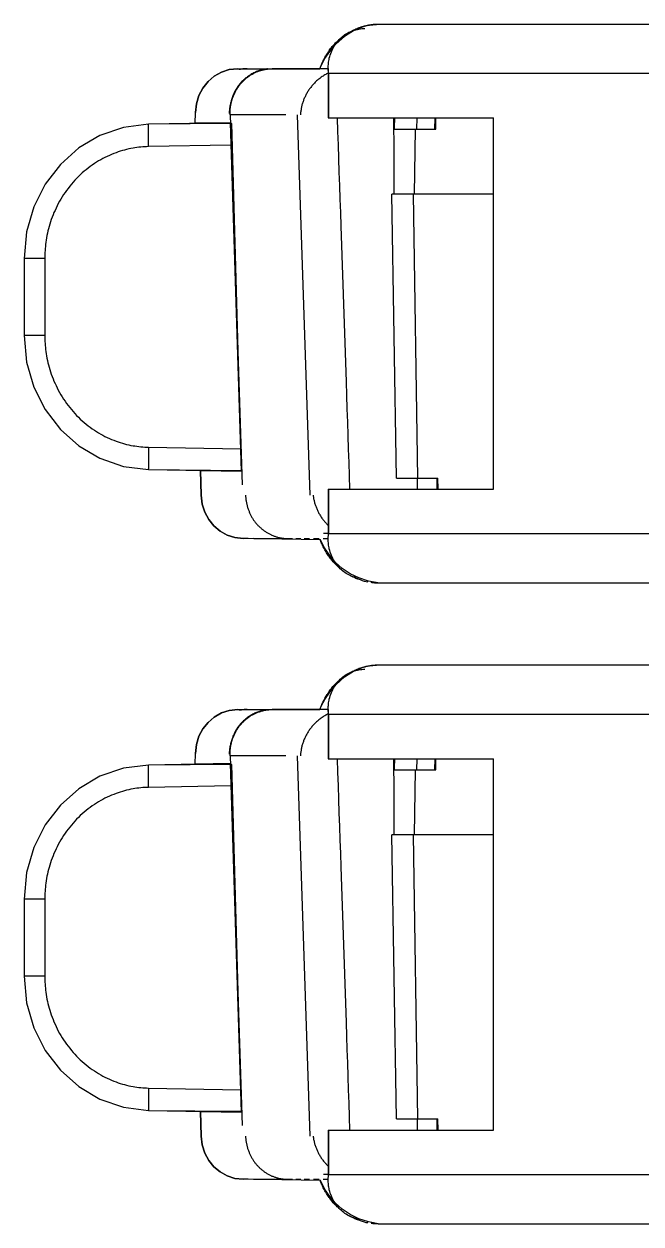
# Model space of a CAD drawing. Header units: metres. Extents: x 0 to 3575, y 0 to 842.
# Drawn here: x 240.24 to 248.7, y 302.08 to 318.53 of the extents above; entities that cross this region are included whole.
import ezdxf

# ---------------------------------------------------------------- set-up
doc = ezdxf.new("R2010")
doc.units = ezdxf.units.M
doc.layers.add('SCHEMATICS', color=7, linetype='Continuous')

msp = doc.modelspace()

# ---------------------------------------------------------------- linework, layer by layer
at = {"layer": 'SCHEMATICS', "color": 7}
for p, q in [((245.115, 318.53), (301.421, 318.53)), ((245.115, 318.53), (301.421, 318.53)), ((243.168, 317.917), (244.296, 317.917)), ((244.409, 317.917), (243.642, 317.917)), ((244.412, 317.855), (244.409, 317.923)), ((244.409, 317.919), (244.409, 317.243)), ((244.412, 317.855), (244.412, 317.243)), ((244.412, 317.855), (256, 317.855)), ((242.587, 317.168), (242.59, 317.315)), ((242.587, 317.168), (242.59, 317.315)), ((243.064, 317.283), (243.228, 312.213)), ((243.827, 317.283), (243.064, 317.283)), ((244.16, 312.07), (243.988, 317.283)), ((243.068, 317.177), (241.947, 317.156)), ((243.087, 317.166), (241.947, 317.156)), ((242.592, 317.169), (242.587, 317.168)), ((243.068, 317.177), (242.592, 317.169)), ((243.221, 312.399), (243.068, 317.177)), ((243.221, 312.411), (243.087, 317.166)), ((244.409, 317.243), (246.675, 317.243)), ((245.625, 317.089), (245.627, 317.242)), ((245.87, 317.089), (245.873, 317.243)), ((245.882, 317.089), (245.883, 317.243)), ((246.675, 312.152), (246.675, 317.243)), ((245.317, 317.089), (245.882, 317.089)), ((245.592, 316.2), (245.607, 317.089)), ((243.076, 316.87), (241.947, 316.849)), ((245.345, 312.306), (245.283, 316.2)), ((246.675, 316.2), (245.283, 316.2)), ((245.638, 312.306), (245.576, 316.2)), ((240.239, 315.317), (240.239, 314.261)), ((240.239, 315.317), (240.239, 314.261)), ((240.524, 315.317), (240.239, 315.317)), ((240.524, 315.317), (240.524, 314.261)), ((240.524, 314.261), (240.239, 314.261)), ((241.947, 312.729), (243.212, 312.706)), ((241.947, 312.423), (243.221, 312.411)), ((241.947, 312.423), (243.221, 312.399)), ((242.667, 312.07), (242.656, 312.409)), ((242.656, 312.409), (243.221, 312.399)), ((242.656, 312.409), (242.667, 312.07)), ((245.345, 312.306), (245.913, 312.306)), ((245.627, 312.306), (245.63, 312.152)), ((245.904, 312.152), (245.902, 312.306)), ((245.916, 312.152), (245.913, 312.306)), ((244.409, 312.152), (244.409, 311.54)), ((244.409, 312.152), (246.675, 312.152)), ((244.412, 312.152), (244.412, 311.54)), ((244.409, 311.546), (244.342, 311.546)), ((244.409, 311.472), (244.412, 311.54)), ((256, 311.54), (244.412, 311.54)), ((244.301, 311.462), (243.245, 311.478)), ((243.311, 311.478), (243.245, 311.478)), ((243.394, 311.478), (243.919, 311.478)), ((243.964, 311.478), (244.032, 311.478)), ((244.079, 311.478), (244.154, 311.478)), ((244.206, 311.478), (244.285, 311.478)), ((244.34, 311.478), (244.409, 311.478)), ((301.421, 310.865), (245.115, 310.865)), ((301.421, 310.865), (245.115, 310.865)), ((245.115, 309.748), (301.421, 309.748)), ((245.115, 309.748), (301.421, 309.748)), ((243.168, 309.134), (244.296, 309.134)), ((244.409, 309.134), (243.642, 309.134)), ((244.412, 309.072), (244.409, 309.139)), ((244.409, 309.135), (244.409, 308.459)), ((244.412, 309.072), (244.412, 308.459)), ((244.412, 309.072), (256, 309.072)), ((242.587, 308.384), (242.59, 308.532)), ((242.587, 308.384), (242.59, 308.532)), ((243.064, 308.499), (243.228, 303.43)), ((243.827, 308.499), (243.064, 308.499)), ((244.16, 303.287), (243.988, 308.499)), ((244.409, 308.459), (246.675, 308.459)), ((245.625, 308.305), (245.627, 308.458)), ((245.87, 308.305), (245.873, 308.459)), ((245.882, 308.305), (245.883, 308.459)), ((246.675, 303.369), (246.675, 308.459)), ((243.068, 308.393), (241.947, 308.373)), ((243.087, 308.381), (241.947, 308.373)), ((242.592, 308.385), (242.587, 308.384)), ((243.068, 308.393), (242.592, 308.385)), ((243.221, 303.615), (243.068, 308.393)), ((243.221, 303.628), (243.087, 308.381)), ((245.317, 308.305), (245.882, 308.305)), ((245.592, 307.417), (245.607, 308.305)), ((243.076, 308.087), (241.947, 308.066)), ((245.345, 303.522), (245.283, 307.417)), ((246.675, 307.417), (245.283, 307.417)), ((245.638, 303.522), (245.576, 307.417)), ((240.239, 306.533), (240.239, 305.479)), ((240.239, 306.533), (240.239, 305.479)), ((240.524, 306.533), (240.239, 306.533)), ((240.524, 306.533), (240.524, 305.479)), ((240.524, 305.479), (240.239, 305.479)), ((241.947, 303.946), (243.212, 303.923)), ((241.947, 303.639), (243.221, 303.628)), ((241.947, 303.639), (243.221, 303.615)), ((242.667, 303.287), (242.656, 303.626)), ((242.656, 303.626), (243.221, 303.615)), ((242.656, 303.626), (242.667, 303.287)), ((245.345, 303.522), (245.913, 303.522)), ((245.627, 303.522), (245.63, 303.369)), ((245.904, 303.369), (245.902, 303.522)), ((245.916, 303.369), (245.913, 303.522)), ((244.409, 303.369), (244.409, 302.756)), ((244.409, 303.369), (246.675, 303.369)), ((244.412, 303.369), (244.412, 302.756)), ((244.301, 302.678), (243.245, 302.695)), ((243.311, 302.695), (243.245, 302.695)), ((243.394, 302.695), (243.919, 302.695)), ((243.964, 302.695), (244.032, 302.695)), ((244.079, 302.695), (244.154, 302.695)), ((244.206, 302.695), (244.285, 302.695)), ((244.34, 302.695), (244.409, 302.695)), ((244.409, 302.762), (244.342, 302.762)), ((244.409, 302.689), (244.412, 302.756)), ((256, 302.756), (244.412, 302.756)), ((301.421, 302.082), (245.115, 302.082)), ((301.421, 302.082), (245.115, 302.082))]:
    msp.add_line(p, q, dxfattribs=at)
for points in [[(244.296, 317.917), (244.318, 317.972), (244.362, 318.055), (244.43, 318.155), (244.52, 318.262), (244.633, 318.363), (244.77, 318.449), (244.93, 318.509), (245.115, 318.53)], [(244.605, 318.359), (244.621, 318.372), (244.638, 318.384), (244.655, 318.396), (244.673, 318.406), (244.692, 318.416), (244.71, 318.425), (244.729, 318.433), (244.749, 318.44)], [(244.728, 318.433), (244.743, 318.441), (244.758, 318.449), (244.774, 318.456), (244.789, 318.463), (244.805, 318.469), (244.82, 318.476), (244.835, 318.482), (244.851, 318.487)], [(244.749, 318.44), (244.768, 318.447), (244.788, 318.452), (244.808, 318.457), (244.829, 318.461), (244.849, 318.464), (244.87, 318.467), (244.891, 318.468), (244.912, 318.468)], [(244.851, 318.487), (244.859, 318.49), (244.868, 318.492), (244.876, 318.495), (244.884, 318.497), (244.892, 318.499), (244.9, 318.501), (244.908, 318.503), (244.916, 318.505)], [(244.916, 318.505), (244.924, 318.507), (244.932, 318.509), (244.941, 318.511), (244.949, 318.513), (244.957, 318.515), (244.965, 318.517), (244.973, 318.518), (244.982, 318.52)], [(244.982, 318.52), (244.99, 318.521), (244.999, 318.522), (245.007, 318.523), (245.015, 318.524), (245.023, 318.525), (245.031, 318.526), (245.039, 318.527), (245.048, 318.527)], [(245.048, 318.527), (245.056, 318.528), (245.064, 318.529), (245.073, 318.529), (245.081, 318.53), (245.089, 318.53), (245.098, 318.53), (245.106, 318.53), (245.115, 318.53)], [(244.422, 318.167), (244.432, 318.18), (244.442, 318.194), (244.452, 318.207), (244.463, 318.22), (244.474, 318.233), (244.486, 318.246), (244.498, 318.258), (244.51, 318.27)], [(244.494, 318.231), (244.505, 318.249), (244.517, 318.267), (244.53, 318.283), (244.544, 318.3), (244.558, 318.316), (244.573, 318.331), (244.589, 318.346), (244.605, 318.359)], [(244.51, 318.27), (244.519, 318.279), (244.528, 318.288), (244.536, 318.296), (244.545, 318.304), (244.554, 318.313), (244.563, 318.321), (244.572, 318.329), (244.581, 318.336)], [(244.349, 318.046), (244.353, 318.054), (244.357, 318.062), (244.361, 318.069), (244.365, 318.077), (244.369, 318.084), (244.373, 318.092), (244.378, 318.1), (244.382, 318.107)], [(244.382, 318.107), (244.387, 318.114), (244.392, 318.122), (244.397, 318.129), (244.402, 318.136), (244.407, 318.144), (244.412, 318.151), (244.417, 318.159), (244.422, 318.167)], [(244.424, 318.06), (244.43, 318.083), (244.436, 318.105), (244.444, 318.127), (244.452, 318.149), (244.461, 318.17), (244.471, 318.191), (244.482, 318.211), (244.494, 318.231)], [(244.296, 317.917), (244.299, 317.925), (244.301, 317.934), (244.304, 317.942), (244.307, 317.95), (244.31, 317.958), (244.313, 317.966), (244.316, 317.974), (244.32, 317.982)], [(244.32, 317.982), (244.323, 317.99), (244.327, 317.998), (244.33, 318.006), (244.334, 318.015), (244.338, 318.023), (244.341, 318.031), (244.345, 318.039), (244.349, 318.046)], [(244.409, 317.923), (244.409, 317.94), (244.41, 317.957), (244.411, 317.975), (244.412, 317.992), (244.414, 318.009), (244.417, 318.026), (244.42, 318.044), (244.424, 318.06)], [(242.59, 317.315), (242.603, 317.437), (242.637, 317.55), (242.691, 317.652), (242.762, 317.741), (242.847, 317.815), (242.945, 317.87), (243.053, 317.905), (243.168, 317.917)], [(243.168, 317.917), (243.053, 317.905), (242.945, 317.87), (242.847, 317.815), (242.762, 317.741), (242.691, 317.652), (242.637, 317.55), (242.603, 317.437), (242.59, 317.315)], [(243.244, 317.914), (243.238, 317.914), (243.231, 317.913), (243.224, 317.912), (243.217, 317.911), (243.21, 317.91), (243.203, 317.908), (243.196, 317.907), (243.189, 317.905)], [(243.314, 317.816), (243.303, 317.807), (243.291, 317.799), (243.28, 317.79), (243.269, 317.781), (243.259, 317.771), (243.248, 317.762), (243.237, 317.752), (243.226, 317.742)], [(243.3, 317.917), (243.293, 317.917), (243.286, 317.917), (243.279, 317.917), (243.272, 317.916), (243.265, 317.916), (243.258, 317.916), (243.251, 317.915), (243.244, 317.914)], [(243.256, 317.761), (243.264, 317.768), (243.272, 317.776), (243.28, 317.783), (243.289, 317.79), (243.297, 317.796), (243.306, 317.803), (243.315, 317.809), (243.324, 317.816)], [(243.413, 317.871), (243.401, 317.865), (243.388, 317.859), (243.375, 317.852), (243.362, 317.845), (243.35, 317.838), (243.338, 317.831), (243.326, 317.823), (243.314, 317.816)], [(243.324, 317.816), (243.333, 317.822), (243.341, 317.828), (243.35, 317.833), (243.359, 317.839), (243.369, 317.844), (243.378, 317.849), (243.388, 317.854), (243.397, 317.859)], [(243.397, 317.859), (243.407, 317.864), (243.416, 317.868), (243.426, 317.873), (243.436, 317.877), (243.446, 317.881), (243.455, 317.884), (243.465, 317.887), (243.474, 317.891)], [(243.521, 317.905), (243.507, 317.902), (243.494, 317.899), (243.48, 317.895), (243.467, 317.891), (243.453, 317.887), (243.44, 317.882), (243.427, 317.877), (243.413, 317.871)], [(243.474, 317.891), (243.48, 317.892), (243.486, 317.894), (243.491, 317.896), (243.497, 317.897), (243.502, 317.899), (243.507, 317.9), (243.512, 317.901), (243.517, 317.903)], [(243.517, 317.903), (243.522, 317.904), (243.527, 317.905), (243.532, 317.906), (243.537, 317.907), (243.543, 317.908), (243.548, 317.909), (243.553, 317.91), (243.558, 317.911)], [(243.576, 317.914), (243.569, 317.914), (243.562, 317.913), (243.555, 317.912), (243.548, 317.911), (243.542, 317.91), (243.535, 317.908), (243.528, 317.907), (243.521, 317.905)], [(243.558, 317.911), (243.568, 317.912), (243.577, 317.913), (243.586, 317.914), (243.595, 317.915), (243.605, 317.916), (243.614, 317.916), (243.624, 317.917), (243.633, 317.917)], [(244.303, 317.793), (244.292, 317.785), (244.281, 317.776), (244.271, 317.768), (244.26, 317.759), (244.25, 317.75), (244.239, 317.74), (244.229, 317.731), (244.219, 317.721)], [(244.4, 317.853), (244.387, 317.846), (244.375, 317.839), (244.362, 317.832), (244.35, 317.825), (244.338, 317.817), (244.326, 317.809), (244.314, 317.801), (244.303, 317.793)], [(244.409, 317.855), (244.408, 317.855), (244.407, 317.854), (244.405, 317.854), (244.404, 317.854), (244.403, 317.853), (244.402, 317.853), (244.401, 317.853), (244.4, 317.853)], [(243.155, 317.65), (243.147, 317.638), (243.14, 317.625), (243.132, 317.612), (243.125, 317.6), (243.119, 317.586), (243.113, 317.573), (243.107, 317.559), (243.101, 317.546)], [(243.109, 317.544), (243.114, 317.554), (243.118, 317.564), (243.123, 317.574), (243.127, 317.584), (243.132, 317.594), (243.137, 317.604), (243.142, 317.614), (243.147, 317.623)], [(243.147, 317.623), (243.153, 317.633), (243.159, 317.643), (243.165, 317.652), (243.171, 317.661), (243.177, 317.67), (243.184, 317.679), (243.19, 317.688), (243.197, 317.697)], [(243.226, 317.742), (243.217, 317.731), (243.208, 317.72), (243.198, 317.709), (243.189, 317.698), (243.18, 317.686), (243.171, 317.674), (243.163, 317.662), (243.155, 317.65)], [(243.197, 317.697), (243.204, 317.705), (243.211, 317.713), (243.218, 317.722), (243.225, 317.73), (243.233, 317.738), (243.241, 317.745), (243.249, 317.753), (243.256, 317.761)], [(244.154, 317.642), (244.147, 317.632), (244.14, 317.621), (244.133, 317.611), (244.127, 317.6), (244.12, 317.589), (244.114, 317.578), (244.107, 317.567), (244.101, 317.556)], [(244.219, 317.721), (244.211, 317.712), (244.202, 317.702), (244.194, 317.693), (244.186, 317.683), (244.178, 317.673), (244.169, 317.662), (244.162, 317.652), (244.154, 317.642)], [(243.067, 317.372), (243.068, 317.383), (243.069, 317.394), (243.071, 317.405), (243.073, 317.416), (243.075, 317.427), (243.077, 317.438), (243.08, 317.448), (243.082, 317.459)], [(243.101, 317.546), (243.096, 317.532), (243.091, 317.518), (243.086, 317.504), (243.082, 317.49), (243.077, 317.475), (243.074, 317.461), (243.07, 317.446), (243.068, 317.432)], [(243.082, 317.459), (243.085, 317.47), (243.088, 317.48), (243.091, 317.491), (243.094, 317.502), (243.098, 317.513), (243.102, 317.523), (243.105, 317.534), (243.109, 317.544)], [(244.064, 317.466), (244.06, 317.455), (244.056, 317.443), (244.052, 317.432), (244.049, 317.421), (244.047, 317.409), (244.044, 317.398), (244.042, 317.386), (244.04, 317.375)], [(244.101, 317.556), (244.096, 317.545), (244.091, 317.534), (244.086, 317.523), (244.081, 317.512), (244.076, 317.501), (244.072, 317.489), (244.068, 317.478), (244.064, 317.466)], [(243.057, 317.371), (243.055, 317.362), (243.054, 317.354), (243.054, 317.346), (243.053, 317.337), (243.052, 317.329), (243.052, 317.32), (243.052, 317.312), (243.052, 317.303)], [(243.068, 317.432), (243.066, 317.424), (243.064, 317.417), (243.062, 317.409), (243.061, 317.401), (243.06, 317.394), (243.058, 317.386), (243.057, 317.378), (243.057, 317.371)], [(243.064, 317.283), (243.063, 317.294), (243.063, 317.305), (243.063, 317.316), (243.064, 317.327), (243.064, 317.338), (243.065, 317.349), (243.065, 317.361), (243.067, 317.372)], [(244.04, 317.375), (244.038, 317.363), (244.036, 317.352), (244.034, 317.34), (244.032, 317.329), (244.031, 317.317), (244.03, 317.306), (244.028, 317.294), (244.027, 317.283)], [(241.947, 317.156), (241.601, 317.113), (241.28, 317.002), (240.99, 316.831), (240.737, 316.606), (240.529, 316.335), (240.372, 316.025), (240.273, 315.683), (240.239, 315.317)], [(241.947, 317.156), (241.601, 317.113), (241.28, 317.002), (240.99, 316.831), (240.737, 316.606), (240.529, 316.335), (240.372, 316.025), (240.273, 315.683), (240.239, 315.317)], [(241.945, 317.141), (241.944, 317.144), (241.944, 317.146), (241.943, 317.149), (241.943, 317.151), (241.944, 317.153), (241.944, 317.154), (241.945, 317.155), (241.947, 317.156)], [(241.945, 317.098), (241.946, 317.103), (241.946, 317.107), (241.947, 317.112), (241.947, 317.117), (241.947, 317.122), (241.947, 317.128), (241.946, 317.134), (241.945, 317.141)], [(244.587, 315.761), (244.58, 315.946), (244.573, 316.131), (244.567, 316.316), (244.561, 316.501), (244.554, 316.687), (244.548, 316.872), (244.542, 317.058), (244.536, 317.243)], [(245.31, 317.089), (245.31, 317.108), (245.31, 317.127), (245.31, 317.147), (245.31, 317.166), (245.309, 317.185), (245.309, 317.205), (245.309, 317.224), (245.309, 317.243)], [(245.317, 317.089), (245.318, 317.108), (245.318, 317.127), (245.319, 317.147), (245.319, 317.166), (245.32, 317.185), (245.32, 317.205), (245.32, 317.224), (245.32, 317.243)], [(241.945, 317.03), (241.944, 317.039), (241.944, 317.048), (241.944, 317.056), (241.944, 317.065), (241.944, 317.074), (241.944, 317.082), (241.944, 317.09), (241.945, 317.098)], [(241.945, 316.945), (241.945, 316.955), (241.945, 316.965), (241.945, 316.976), (241.945, 316.986), (241.945, 316.997), (241.945, 317.008), (241.945, 317.019), (241.945, 317.03)], [(245.31, 317.059), (245.31, 317.063), (245.31, 317.067), (245.31, 317.07), (245.31, 317.074), (245.31, 317.078), (245.31, 317.081), (245.31, 317.085), (245.31, 317.089)], [(245.315, 316.2), (245.315, 316.308), (245.315, 316.415), (245.314, 316.522), (245.313, 316.629), (245.313, 316.737), (245.312, 316.844), (245.311, 316.951), (245.31, 317.059)], [(241.733, 316.829), (241.704, 316.823), (241.675, 316.817), (241.646, 316.81), (241.617, 316.803), (241.587, 316.795), (241.558, 316.786), (241.529, 316.776), (241.5, 316.766)], [(241.947, 316.849), (241.92, 316.848), (241.893, 316.847), (241.866, 316.845), (241.84, 316.843), (241.813, 316.84), (241.786, 316.837), (241.76, 316.833), (241.733, 316.829)], [(241.947, 316.849), (241.947, 316.861), (241.947, 316.873), (241.946, 316.885), (241.946, 316.897), (241.946, 316.909), (241.945, 316.921), (241.945, 316.933), (241.945, 316.945)], [(241.261, 316.653), (241.232, 316.635), (241.203, 316.616), (241.174, 316.596), (241.145, 316.576), (241.117, 316.554), (241.09, 316.533), (241.063, 316.511), (241.037, 316.488)], [(241.5, 316.766), (241.47, 316.754), (241.439, 316.742), (241.409, 316.729), (241.379, 316.715), (241.349, 316.701), (241.32, 316.686), (241.29, 316.67), (241.261, 316.653)], [(241.037, 316.488), (241.011, 316.464), (240.985, 316.439), (240.96, 316.414), (240.935, 316.388), (240.911, 316.361), (240.888, 316.334), (240.865, 316.306), (240.843, 316.277)], [(240.843, 316.277), (240.822, 316.249), (240.802, 316.22), (240.782, 316.191), (240.763, 316.161), (240.744, 316.131), (240.726, 316.1), (240.709, 316.069), (240.693, 316.038)], [(240.693, 316.038), (240.678, 316.007), (240.664, 315.976), (240.65, 315.945), (240.637, 315.913), (240.625, 315.881), (240.613, 315.849), (240.602, 315.817), (240.592, 315.785)], [(240.592, 315.785), (240.583, 315.754), (240.575, 315.724), (240.567, 315.693), (240.56, 315.662), (240.554, 315.631), (240.548, 315.6), (240.543, 315.569), (240.539, 315.538)], [(244.658, 313.625), (244.648, 313.892), (244.639, 314.159), (244.63, 314.426), (244.622, 314.692), (244.613, 314.959), (244.604, 315.226), (244.595, 315.493), (244.587, 315.761)], [(240.539, 315.538), (240.535, 315.51), (240.532, 315.482), (240.529, 315.455), (240.527, 315.427), (240.526, 315.4), (240.525, 315.372), (240.524, 315.344), (240.524, 315.317)], [(240.239, 314.261), (240.273, 313.895), (240.372, 313.554), (240.529, 313.244), (240.737, 312.973), (240.99, 312.748), (241.28, 312.577), (241.601, 312.466), (241.947, 312.423)], [(240.239, 314.261), (240.273, 313.895), (240.372, 313.554), (240.529, 313.244), (240.737, 312.973), (240.99, 312.748), (241.28, 312.577), (241.601, 312.466), (241.947, 312.423)], [(240.524, 314.261), (240.524, 314.234), (240.525, 314.207), (240.526, 314.179), (240.527, 314.151), (240.529, 314.124), (240.532, 314.097), (240.535, 314.069), (240.539, 314.042)], [(240.539, 314.042), (240.543, 314.011), (240.548, 313.98), (240.554, 313.949), (240.56, 313.918), (240.567, 313.887), (240.575, 313.857), (240.583, 313.826), (240.592, 313.796)], [(240.592, 313.796), (240.602, 313.763), (240.613, 313.731), (240.625, 313.699), (240.637, 313.667), (240.65, 313.635), (240.664, 313.604), (240.678, 313.573), (240.693, 313.543)], [(240.693, 313.543), (240.709, 313.511), (240.726, 313.48), (240.744, 313.449), (240.763, 313.418), (240.782, 313.388), (240.802, 313.359), (240.822, 313.329), (240.843, 313.301)], [(244.707, 312.152), (244.7, 312.336), (244.694, 312.52), (244.688, 312.704), (244.682, 312.889), (244.676, 313.073), (244.67, 313.257), (244.664, 313.441), (244.658, 313.625)], [(240.843, 313.301), (240.865, 313.272), (240.888, 313.245), (240.911, 313.218), (240.935, 313.191), (240.96, 313.166), (240.985, 313.14), (241.011, 313.116), (241.037, 313.092)], [(241.037, 313.092), (241.063, 313.069), (241.09, 313.046), (241.117, 313.024), (241.145, 313.003), (241.174, 312.983), (241.203, 312.963), (241.232, 312.944), (241.261, 312.926)], [(241.261, 312.926), (241.29, 312.909), (241.32, 312.893), (241.349, 312.878), (241.379, 312.864), (241.409, 312.85), (241.439, 312.837), (241.47, 312.825), (241.5, 312.813)], [(241.5, 312.813), (241.529, 312.803), (241.558, 312.793), (241.587, 312.784), (241.617, 312.776), (241.646, 312.768), (241.675, 312.761), (241.704, 312.755), (241.733, 312.75)], [(241.733, 312.75), (241.76, 312.746), (241.786, 312.742), (241.813, 312.738), (241.84, 312.735), (241.866, 312.733), (241.893, 312.731), (241.92, 312.73), (241.947, 312.729)], [(241.947, 312.729), (241.947, 312.717), (241.947, 312.705), (241.946, 312.693), (241.946, 312.682), (241.946, 312.67), (241.945, 312.658), (241.945, 312.646), (241.945, 312.634)], [(241.945, 312.549), (241.944, 312.54), (241.944, 312.531), (241.944, 312.523), (241.944, 312.514), (241.944, 312.505), (241.944, 312.497), (241.944, 312.489), (241.945, 312.481)], [(241.945, 312.634), (241.945, 312.624), (241.945, 312.613), (241.945, 312.603), (241.945, 312.592), (241.945, 312.582), (241.945, 312.571), (241.945, 312.56), (241.945, 312.549)], [(241.945, 312.438), (241.944, 312.435), (241.944, 312.433), (241.943, 312.43), (241.943, 312.428), (241.944, 312.426), (241.944, 312.425), (241.945, 312.424), (241.947, 312.423)], [(241.945, 312.481), (241.946, 312.476), (241.946, 312.472), (241.947, 312.467), (241.947, 312.462), (241.947, 312.457), (241.947, 312.451), (241.946, 312.445), (241.945, 312.438)], [(243.245, 311.478), (243.131, 311.49), (243.025, 311.524), (242.928, 311.578), (242.843, 311.65), (242.772, 311.737), (242.718, 311.838), (242.682, 311.95), (242.667, 312.07)], [(242.667, 312.07), (242.682, 311.95), (242.718, 311.838), (242.772, 311.737), (242.843, 311.65), (242.928, 311.578), (243.025, 311.524), (243.131, 311.49), (243.245, 311.478)], [(243.276, 312.07), (243.277, 312.06), (243.277, 312.049), (243.278, 312.038), (243.279, 312.028), (243.28, 312.017), (243.281, 312.006), (243.283, 311.996), (243.285, 311.985)], [(244.202, 312.07), (244.204, 312.059), (244.205, 312.047), (244.207, 312.035), (244.209, 312.024), (244.212, 312.012), (244.214, 312.001), (244.216, 311.99), (244.219, 311.979)], [(243.285, 311.985), (243.287, 311.975), (243.289, 311.964), (243.292, 311.954), (243.294, 311.943), (243.296, 311.933), (243.299, 311.922), (243.301, 311.912), (243.303, 311.902)], [(243.303, 311.902), (243.307, 311.892), (243.311, 311.882), (243.315, 311.872), (243.319, 311.862), (243.323, 311.852), (243.327, 311.842), (243.331, 311.832), (243.335, 311.822)], [(244.219, 311.979), (244.222, 311.967), (244.226, 311.955), (244.23, 311.944), (244.234, 311.932), (244.238, 311.921), (244.242, 311.91), (244.246, 311.899), (244.251, 311.888)], [(244.251, 311.888), (244.256, 311.876), (244.26, 311.865), (244.265, 311.854), (244.271, 311.843), (244.276, 311.833), (244.282, 311.822), (244.288, 311.811), (244.295, 311.801)], [(243.335, 311.822), (243.34, 311.812), (243.344, 311.803), (243.349, 311.794), (243.354, 311.784), (243.359, 311.776), (243.364, 311.767), (243.37, 311.758), (243.375, 311.749)], [(243.375, 311.749), (243.381, 311.74), (243.386, 311.731), (243.392, 311.722), (243.398, 311.714), (243.405, 311.705), (243.411, 311.697), (243.418, 311.689), (243.424, 311.681)], [(244.295, 311.801), (244.301, 311.79), (244.308, 311.78), (244.314, 311.769), (244.322, 311.759), (244.329, 311.749), (244.336, 311.739), (244.344, 311.729), (244.352, 311.72)], [(244.352, 311.72), (244.359, 311.712), (244.365, 311.704), (244.372, 311.696), (244.379, 311.688), (244.386, 311.681), (244.393, 311.674), (244.4, 311.666), (244.408, 311.66)], [(243.424, 311.681), (243.431, 311.673), (243.438, 311.665), (243.445, 311.658), (243.453, 311.65), (243.46, 311.643), (243.468, 311.636), (243.475, 311.629), (243.483, 311.622)], [(243.483, 311.622), (243.492, 311.615), (243.5, 311.608), (243.508, 311.601), (243.516, 311.595), (243.524, 311.589), (243.532, 311.583), (243.54, 311.577), (243.548, 311.572)], [(243.548, 311.572), (243.557, 311.566), (243.566, 311.56), (243.575, 311.555), (243.584, 311.55), (243.593, 311.545), (243.602, 311.54), (243.611, 311.536), (243.62, 311.531)], [(243.62, 311.531), (243.629, 311.527), (243.638, 311.523), (243.648, 311.519), (243.657, 311.515), (243.667, 311.511), (243.677, 311.508), (243.686, 311.505), (243.696, 311.503)], [(243.384, 311.481), (243.388, 311.48), (243.392, 311.48), (243.396, 311.48), (243.399, 311.48), (243.403, 311.479), (243.407, 311.479), (243.41, 311.479), (243.414, 311.479)], [(243.414, 311.479), (243.418, 311.479), (243.422, 311.479), (243.426, 311.478), (243.429, 311.478), (243.433, 311.478), (243.437, 311.478), (243.441, 311.478), (243.444, 311.478)], [(243.696, 311.503), (243.706, 311.5), (243.715, 311.497), (243.725, 311.494), (243.735, 311.492), (243.745, 311.489), (243.755, 311.487), (243.765, 311.485), (243.775, 311.484)], [(243.775, 311.484), (243.785, 311.482), (243.795, 311.481), (243.805, 311.48), (243.815, 311.479), (243.825, 311.478), (243.834, 311.478), (243.844, 311.478), (243.854, 311.478)], [(245.115, 310.865), (244.963, 310.894), (244.828, 310.938), (244.708, 310.996), (244.602, 311.067), (244.51, 311.15), (244.429, 311.244), (244.36, 311.349), (244.301, 311.462)], [(244.341, 311.363), (244.336, 311.375), (244.33, 311.387), (244.325, 311.399), (244.319, 311.411), (244.314, 311.424), (244.309, 311.436), (244.305, 311.449), (244.301, 311.462)], [(244.405, 311.255), (244.396, 311.268), (244.387, 311.281), (244.379, 311.295), (244.371, 311.308), (244.363, 311.322), (244.356, 311.336), (244.348, 311.349), (244.341, 311.363)], [(244.424, 311.336), (244.42, 311.352), (244.417, 311.369), (244.414, 311.386), (244.412, 311.403), (244.411, 311.42), (244.41, 311.437), (244.409, 311.454), (244.409, 311.472)], [(244.478, 311.158), (244.468, 311.17), (244.458, 311.181), (244.449, 311.193), (244.439, 311.205), (244.431, 311.217), (244.422, 311.23), (244.413, 311.242), (244.405, 311.255)], [(244.494, 311.165), (244.482, 311.184), (244.471, 311.204), (244.461, 311.225), (244.452, 311.246), (244.444, 311.268), (244.436, 311.29), (244.43, 311.313), (244.424, 311.336)], [(244.565, 311.072), (244.554, 311.082), (244.543, 311.092), (244.532, 311.103), (244.521, 311.113), (244.51, 311.124), (244.499, 311.135), (244.488, 311.147), (244.478, 311.158)], [(244.605, 311.036), (244.589, 311.05), (244.573, 311.064), (244.558, 311.08), (244.544, 311.095), (244.53, 311.112), (244.517, 311.129), (244.505, 311.147), (244.494, 311.165)], [(244.582, 311.057), (244.58, 311.059), (244.578, 311.061), (244.576, 311.062), (244.574, 311.064), (244.571, 311.066), (244.569, 311.068), (244.567, 311.07), (244.565, 311.072)], [(244.749, 310.954), (244.729, 310.961), (244.71, 310.97), (244.692, 310.979), (244.673, 310.989), (244.655, 310.999), (244.638, 311.011), (244.621, 311.023), (244.605, 311.036)], [(244.769, 310.942), (244.76, 310.946), (244.751, 310.95), (244.742, 310.954), (244.733, 310.958), (244.725, 310.962), (244.716, 310.967), (244.708, 310.971), (244.7, 310.976)], [(244.954, 310.879), (244.931, 310.882), (244.906, 310.888), (244.878, 310.898), (244.85, 310.91), (244.822, 310.922), (244.795, 310.935), (244.77, 310.946), (244.749, 310.954)], [(244.823, 310.919), (244.816, 310.921), (244.809, 310.924), (244.802, 310.926), (244.796, 310.929), (244.789, 310.932), (244.782, 310.935), (244.775, 310.939), (244.769, 310.942)], [(245.115, 310.865), (245.1, 310.865), (245.085, 310.866), (245.071, 310.866), (245.056, 310.867), (245.041, 310.868), (245.027, 310.87), (245.012, 310.872), (244.998, 310.874)], [(244.296, 309.134), (244.318, 309.189), (244.362, 309.272), (244.43, 309.372), (244.52, 309.479), (244.633, 309.581), (244.77, 309.667), (244.93, 309.726), (245.115, 309.748)], [(244.851, 309.705), (244.859, 309.707), (244.868, 309.709), (244.876, 309.712), (244.884, 309.714), (244.892, 309.716), (244.9, 309.718), (244.908, 309.72), (244.916, 309.721)], [(244.916, 309.721), (244.924, 309.724), (244.932, 309.726), (244.941, 309.728), (244.949, 309.73), (244.957, 309.731), (244.965, 309.733), (244.973, 309.735), (244.982, 309.736)], [(244.982, 309.736), (244.99, 309.737), (244.999, 309.739), (245.007, 309.74), (245.015, 309.741), (245.023, 309.742), (245.031, 309.743), (245.039, 309.744), (245.048, 309.744)], [(245.048, 309.744), (245.056, 309.745), (245.064, 309.745), (245.073, 309.746), (245.081, 309.747), (245.089, 309.747), (245.098, 309.747), (245.106, 309.748), (245.115, 309.748)], [(244.494, 309.448), (244.505, 309.466), (244.517, 309.483), (244.53, 309.501), (244.544, 309.517), (244.558, 309.533), (244.573, 309.548), (244.589, 309.563), (244.605, 309.577)], [(244.51, 309.488), (244.519, 309.496), (244.528, 309.505), (244.536, 309.513), (244.545, 309.521), (244.554, 309.529), (244.563, 309.537), (244.572, 309.545), (244.581, 309.552)], [(244.605, 309.577), (244.621, 309.589), (244.638, 309.601), (244.655, 309.612), (244.673, 309.623), (244.692, 309.633), (244.71, 309.642), (244.729, 309.65), (244.749, 309.657)], [(244.728, 309.65), (244.743, 309.658), (244.758, 309.665), (244.774, 309.672), (244.789, 309.679), (244.805, 309.686), (244.82, 309.693), (244.835, 309.699), (244.851, 309.705)], [(244.749, 309.657), (244.768, 309.664), (244.788, 309.669), (244.808, 309.674), (244.829, 309.678), (244.849, 309.681), (244.87, 309.684), (244.891, 309.685), (244.912, 309.685)], [(244.422, 309.382), (244.432, 309.396), (244.442, 309.41), (244.452, 309.424), (244.463, 309.437), (244.474, 309.45), (244.486, 309.463), (244.498, 309.475), (244.51, 309.488)], [(244.424, 309.277), (244.43, 309.299), (244.436, 309.321), (244.444, 309.343), (244.452, 309.365), (244.461, 309.387), (244.471, 309.408), (244.482, 309.428), (244.494, 309.448)], [(244.32, 309.2), (244.323, 309.208), (244.327, 309.216), (244.33, 309.224), (244.334, 309.232), (244.338, 309.24), (244.341, 309.247), (244.345, 309.255), (244.349, 309.263)], [(244.349, 309.263), (244.353, 309.271), (244.357, 309.278), (244.361, 309.286), (244.365, 309.294), (244.369, 309.301), (244.373, 309.309), (244.378, 309.316), (244.382, 309.324)], [(244.382, 309.324), (244.387, 309.331), (244.392, 309.339), (244.397, 309.346), (244.402, 309.353), (244.407, 309.361), (244.412, 309.368), (244.417, 309.375), (244.422, 309.382)], [(244.409, 309.139), (244.409, 309.156), (244.41, 309.174), (244.411, 309.191), (244.412, 309.209), (244.414, 309.226), (244.417, 309.243), (244.42, 309.26), (244.424, 309.277)], [(242.59, 308.532), (242.603, 308.654), (242.637, 308.767), (242.691, 308.869), (242.762, 308.958), (242.847, 309.031), (242.945, 309.087), (243.053, 309.122), (243.168, 309.134)], [(243.168, 309.134), (243.053, 309.122), (242.945, 309.087), (242.847, 309.031), (242.762, 308.958), (242.691, 308.869), (242.637, 308.767), (242.603, 308.654), (242.59, 308.532)], [(243.244, 309.131), (243.238, 309.13), (243.231, 309.129), (243.224, 309.128), (243.217, 309.127), (243.21, 309.126), (243.203, 309.125), (243.196, 309.123), (243.189, 309.122)], [(243.3, 309.134), (243.293, 309.134), (243.286, 309.134), (243.279, 309.133), (243.272, 309.133), (243.265, 309.133), (243.258, 309.132), (243.251, 309.131), (243.244, 309.131)], [(243.413, 309.088), (243.401, 309.082), (243.388, 309.075), (243.375, 309.069), (243.362, 309.062), (243.35, 309.055), (243.338, 309.048), (243.326, 309.04), (243.314, 309.033)], [(243.324, 309.032), (243.333, 309.038), (243.341, 309.044), (243.35, 309.05), (243.359, 309.055), (243.369, 309.061), (243.378, 309.066), (243.388, 309.071), (243.397, 309.076)], [(243.397, 309.076), (243.407, 309.08), (243.416, 309.085), (243.426, 309.089), (243.436, 309.093), (243.446, 309.097), (243.455, 309.101), (243.465, 309.104), (243.474, 309.107)], [(243.521, 309.122), (243.507, 309.119), (243.494, 309.116), (243.48, 309.112), (243.467, 309.108), (243.453, 309.103), (243.44, 309.098), (243.427, 309.093), (243.413, 309.088)], [(243.474, 309.107), (243.48, 309.109), (243.486, 309.111), (243.491, 309.112), (243.497, 309.114), (243.502, 309.116), (243.507, 309.117), (243.512, 309.118), (243.517, 309.12)], [(243.517, 309.12), (243.522, 309.121), (243.527, 309.122), (243.532, 309.123), (243.537, 309.124), (243.543, 309.125), (243.548, 309.126), (243.553, 309.127), (243.558, 309.128)], [(243.576, 309.131), (243.569, 309.13), (243.562, 309.129), (243.555, 309.128), (243.548, 309.127), (243.542, 309.126), (243.535, 309.125), (243.528, 309.123), (243.521, 309.122)], [(243.558, 309.128), (243.568, 309.129), (243.577, 309.13), (243.586, 309.131), (243.595, 309.131), (243.605, 309.132), (243.614, 309.132), (243.624, 309.133), (243.633, 309.133)], [(244.296, 309.134), (244.299, 309.142), (244.301, 309.15), (244.304, 309.158), (244.307, 309.166), (244.31, 309.175), (244.313, 309.183), (244.316, 309.191), (244.32, 309.2)], [(244.4, 309.069), (244.387, 309.062), (244.375, 309.055), (244.362, 309.048), (244.35, 309.041), (244.338, 309.033), (244.326, 309.026), (244.314, 309.017), (244.303, 309.009)], [(244.409, 309.072), (244.408, 309.071), (244.407, 309.071), (244.405, 309.071), (244.404, 309.07), (244.403, 309.07), (244.402, 309.07), (244.401, 309.069), (244.4, 309.069)], [(243.147, 308.84), (243.153, 308.85), (243.159, 308.859), (243.165, 308.868), (243.171, 308.878), (243.177, 308.887), (243.184, 308.895), (243.19, 308.904), (243.197, 308.913)], [(243.226, 308.958), (243.217, 308.947), (243.208, 308.936), (243.198, 308.925), (243.189, 308.914), (243.18, 308.902), (243.171, 308.891), (243.163, 308.879), (243.155, 308.867)], [(243.197, 308.913), (243.204, 308.921), (243.211, 308.93), (243.218, 308.938), (243.225, 308.946), (243.233, 308.954), (243.241, 308.962), (243.249, 308.97), (243.256, 308.977)], [(243.314, 309.033), (243.303, 309.024), (243.291, 309.015), (243.28, 309.006), (243.269, 308.997), (243.259, 308.988), (243.248, 308.978), (243.237, 308.968), (243.226, 308.958)], [(243.256, 308.977), (243.264, 308.985), (243.272, 308.992), (243.28, 308.999), (243.289, 309.006), (243.297, 309.013), (243.306, 309.019), (243.315, 309.025), (243.324, 309.032)], [(244.219, 308.938), (244.211, 308.929), (244.202, 308.919), (244.194, 308.91), (244.186, 308.9), (244.178, 308.889), (244.169, 308.879), (244.162, 308.869), (244.154, 308.859)], [(244.303, 309.009), (244.292, 309.001), (244.281, 308.993), (244.271, 308.984), (244.26, 308.975), (244.25, 308.966), (244.239, 308.957), (244.229, 308.948), (244.219, 308.938)], [(243.101, 308.762), (243.096, 308.748), (243.091, 308.734), (243.086, 308.72), (243.082, 308.706), (243.077, 308.692), (243.074, 308.677), (243.07, 308.663), (243.068, 308.649)], [(243.082, 308.676), (243.085, 308.687), (243.088, 308.698), (243.091, 308.708), (243.094, 308.719), (243.098, 308.73), (243.102, 308.74), (243.105, 308.75), (243.109, 308.76)], [(243.155, 308.867), (243.147, 308.854), (243.14, 308.842), (243.132, 308.829), (243.125, 308.816), (243.119, 308.803), (243.113, 308.789), (243.107, 308.776), (243.101, 308.762)], [(243.109, 308.76), (243.114, 308.771), (243.118, 308.781), (243.123, 308.791), (243.127, 308.801), (243.132, 308.811), (243.137, 308.821), (243.142, 308.83), (243.147, 308.84)], [(244.101, 308.772), (244.096, 308.762), (244.091, 308.751), (244.086, 308.74), (244.081, 308.729), (244.076, 308.717), (244.072, 308.706), (244.068, 308.694), (244.064, 308.683)], [(244.154, 308.859), (244.147, 308.848), (244.14, 308.838), (244.133, 308.827), (244.127, 308.816), (244.12, 308.805), (244.114, 308.794), (244.107, 308.783), (244.101, 308.772)], [(243.057, 308.587), (243.055, 308.578), (243.054, 308.57), (243.054, 308.562), (243.053, 308.554), (243.052, 308.545), (243.052, 308.537), (243.052, 308.529), (243.052, 308.52)], [(243.068, 308.649), (243.066, 308.641), (243.064, 308.634), (243.062, 308.626), (243.061, 308.618), (243.06, 308.61), (243.058, 308.603), (243.057, 308.595), (243.057, 308.587)], [(243.064, 308.499), (243.063, 308.51), (243.063, 308.521), (243.063, 308.532), (243.064, 308.543), (243.064, 308.554), (243.065, 308.565), (243.065, 308.576), (243.067, 308.587)], [(243.067, 308.587), (243.068, 308.598), (243.069, 308.61), (243.071, 308.621), (243.073, 308.633), (243.075, 308.644), (243.077, 308.655), (243.08, 308.665), (243.082, 308.676)], [(244.04, 308.591), (244.038, 308.58), (244.036, 308.568), (244.034, 308.557), (244.032, 308.545), (244.031, 308.534), (244.03, 308.522), (244.028, 308.511), (244.027, 308.499)], [(244.064, 308.683), (244.06, 308.672), (244.056, 308.66), (244.052, 308.649), (244.049, 308.637), (244.047, 308.626), (244.044, 308.614), (244.042, 308.603), (244.04, 308.591)], [(244.587, 306.977), (244.58, 307.162), (244.573, 307.347), (244.567, 307.532), (244.561, 307.718), (244.554, 307.903), (244.548, 308.088), (244.542, 308.274), (244.536, 308.459)], [(245.31, 308.305), (245.31, 308.325), (245.31, 308.344), (245.31, 308.363), (245.31, 308.383), (245.309, 308.402), (245.309, 308.421), (245.309, 308.44), (245.309, 308.459)], [(245.317, 308.305), (245.318, 308.325), (245.318, 308.344), (245.319, 308.363), (245.319, 308.383), (245.32, 308.402), (245.32, 308.421), (245.32, 308.44), (245.32, 308.459)], [(241.947, 308.373), (241.601, 308.33), (241.28, 308.22), (240.99, 308.048), (240.737, 307.823), (240.529, 307.552), (240.372, 307.242), (240.273, 306.9), (240.239, 306.533)], [(241.947, 308.373), (241.601, 308.33), (241.28, 308.22), (240.99, 308.048), (240.737, 307.823), (240.529, 307.552), (240.372, 307.242), (240.273, 306.9), (240.239, 306.533)], [(241.945, 308.357), (241.944, 308.36), (241.944, 308.363), (241.943, 308.365), (241.943, 308.368), (241.944, 308.37), (241.944, 308.372), (241.945, 308.373), (241.947, 308.373)], [(241.945, 308.247), (241.944, 308.256), (241.944, 308.265), (241.944, 308.273), (241.944, 308.282), (241.944, 308.291), (241.944, 308.299), (241.944, 308.307), (241.945, 308.314)], [(241.945, 308.314), (241.946, 308.319), (241.946, 308.324), (241.947, 308.328), (241.947, 308.333), (241.947, 308.338), (241.947, 308.344), (241.946, 308.35), (241.945, 308.357)], [(241.945, 308.162), (241.945, 308.172), (241.945, 308.183), (241.945, 308.193), (241.945, 308.204), (241.945, 308.214), (241.945, 308.225), (241.945, 308.236), (241.945, 308.247)], [(245.31, 308.276), (245.31, 308.28), (245.31, 308.283), (245.31, 308.287), (245.31, 308.291), (245.31, 308.294), (245.31, 308.298), (245.31, 308.302), (245.31, 308.305)], [(245.315, 307.417), (245.315, 307.524), (245.315, 307.632), (245.314, 307.739), (245.313, 307.846), (245.313, 307.954), (245.312, 308.061), (245.311, 308.169), (245.31, 308.276)], [(241.947, 308.066), (241.947, 308.078), (241.947, 308.09), (241.946, 308.102), (241.946, 308.113), (241.946, 308.125), (241.945, 308.138), (241.945, 308.15), (241.945, 308.162)], [(241.5, 307.982), (241.47, 307.971), (241.439, 307.958), (241.409, 307.945), (241.379, 307.932), (241.349, 307.917), (241.32, 307.902), (241.29, 307.886), (241.261, 307.869)], [(241.733, 308.046), (241.704, 308.041), (241.675, 308.034), (241.646, 308.027), (241.617, 308.02), (241.587, 308.011), (241.558, 308.002), (241.529, 307.993), (241.5, 307.982)], [(241.947, 308.066), (241.92, 308.066), (241.893, 308.064), (241.866, 308.063), (241.84, 308.06), (241.813, 308.058), (241.786, 308.054), (241.76, 308.051), (241.733, 308.046)], [(241.261, 307.869), (241.232, 307.851), (241.203, 307.832), (241.174, 307.813), (241.145, 307.793), (241.117, 307.772), (241.09, 307.75), (241.063, 307.728), (241.037, 307.706)], [(241.037, 307.706), (241.011, 307.681), (240.985, 307.656), (240.96, 307.63), (240.935, 307.604), (240.911, 307.577), (240.888, 307.55), (240.865, 307.523), (240.843, 307.494)], [(240.843, 307.494), (240.822, 307.466), (240.802, 307.437), (240.782, 307.407), (240.763, 307.377), (240.744, 307.347), (240.726, 307.316), (240.709, 307.285), (240.693, 307.253)], [(240.693, 307.253), (240.678, 307.223), (240.664, 307.192), (240.65, 307.161), (240.637, 307.129), (240.625, 307.098), (240.613, 307.066), (240.602, 307.033), (240.592, 307.001)], [(240.592, 307.001), (240.583, 306.97), (240.575, 306.94), (240.567, 306.909), (240.56, 306.878), (240.554, 306.848), (240.548, 306.817), (240.543, 306.786), (240.539, 306.755)], [(244.658, 304.842), (244.648, 305.108), (244.639, 305.375), (244.63, 305.642), (244.622, 305.909), (244.613, 306.176), (244.604, 306.443), (244.595, 306.71), (244.587, 306.977)], [(240.539, 306.755), (240.535, 306.727), (240.532, 306.7), (240.529, 306.672), (240.527, 306.644), (240.526, 306.616), (240.525, 306.589), (240.524, 306.561), (240.524, 306.533)], [(240.239, 305.479), (240.273, 305.112), (240.372, 304.771), (240.529, 304.461), (240.737, 304.19), (240.99, 303.965), (241.28, 303.793), (241.601, 303.682), (241.947, 303.639)], [(240.239, 305.479), (240.273, 305.112), (240.372, 304.771), (240.529, 304.461), (240.737, 304.19), (240.99, 303.965), (241.28, 303.793), (241.601, 303.682), (241.947, 303.639)], [(240.524, 305.479), (240.524, 305.451), (240.525, 305.423), (240.526, 305.396), (240.527, 305.368), (240.529, 305.341), (240.532, 305.313), (240.535, 305.285), (240.539, 305.258)], [(240.539, 305.258), (240.543, 305.227), (240.548, 305.196), (240.554, 305.165), (240.56, 305.134), (240.567, 305.103), (240.575, 305.072), (240.583, 305.042), (240.592, 305.012)], [(240.592, 305.012), (240.602, 304.979), (240.613, 304.947), (240.625, 304.915), (240.637, 304.883), (240.65, 304.851), (240.664, 304.819), (240.678, 304.788), (240.693, 304.758)], [(244.707, 303.369), (244.7, 303.553), (244.694, 303.737), (244.688, 303.922), (244.682, 304.106), (244.676, 304.29), (244.67, 304.474), (244.664, 304.658), (244.658, 304.842)], [(240.693, 304.758), (240.709, 304.726), (240.726, 304.695), (240.744, 304.664), (240.763, 304.634), (240.782, 304.605), (240.802, 304.575), (240.822, 304.546), (240.843, 304.518)], [(240.843, 304.518), (240.865, 304.49), (240.888, 304.462), (240.911, 304.435), (240.935, 304.408), (240.96, 304.382), (240.985, 304.357), (241.011, 304.332), (241.037, 304.308)], [(241.037, 304.308), (241.063, 304.285), (241.09, 304.262), (241.117, 304.241), (241.145, 304.22), (241.174, 304.199), (241.203, 304.18), (241.232, 304.161), (241.261, 304.143)], [(241.261, 304.143), (241.29, 304.126), (241.32, 304.11), (241.349, 304.095), (241.379, 304.08), (241.409, 304.066), (241.439, 304.053), (241.47, 304.041), (241.5, 304.029)], [(241.5, 304.029), (241.529, 304.019), (241.558, 304.01), (241.587, 304.001), (241.617, 303.993), (241.646, 303.985), (241.675, 303.978), (241.704, 303.972), (241.733, 303.966)], [(241.733, 303.966), (241.76, 303.962), (241.786, 303.958), (241.813, 303.955), (241.84, 303.952), (241.866, 303.95), (241.893, 303.948), (241.92, 303.947), (241.947, 303.946)], [(241.947, 303.946), (241.947, 303.934), (241.947, 303.922), (241.946, 303.91), (241.946, 303.898), (241.946, 303.886), (241.945, 303.874), (241.945, 303.863), (241.945, 303.851)], [(241.945, 303.851), (241.945, 303.841), (241.945, 303.83), (241.945, 303.82), (241.945, 303.809), (241.945, 303.798), (241.945, 303.788), (241.945, 303.777), (241.945, 303.765)], [(241.945, 303.654), (241.944, 303.652), (241.944, 303.649), (241.943, 303.647), (241.943, 303.644), (241.944, 303.642), (241.944, 303.641), (241.945, 303.64), (241.947, 303.639)], [(241.945, 303.765), (241.944, 303.757), (241.944, 303.748), (241.944, 303.739), (241.944, 303.73), (241.944, 303.722), (241.944, 303.714), (241.944, 303.706), (241.945, 303.699)], [(241.945, 303.699), (241.946, 303.694), (241.946, 303.689), (241.947, 303.684), (241.947, 303.679), (241.947, 303.674), (241.947, 303.668), (241.946, 303.662), (241.945, 303.654)], [(243.245, 302.695), (243.131, 302.707), (243.025, 302.741), (242.928, 302.795), (242.843, 302.867), (242.772, 302.954), (242.718, 303.055), (242.682, 303.166), (242.667, 303.287)], [(242.667, 303.287), (242.682, 303.166), (242.718, 303.055), (242.772, 302.954), (242.843, 302.867), (242.928, 302.795), (243.025, 302.741), (243.131, 302.707), (243.245, 302.695)], [(243.276, 303.287), (243.277, 303.276), (243.277, 303.265), (243.278, 303.254), (243.279, 303.244), (243.28, 303.233), (243.281, 303.223), (243.283, 303.212), (243.285, 303.201)], [(243.285, 303.201), (243.287, 303.191), (243.289, 303.181), (243.292, 303.17), (243.294, 303.16), (243.296, 303.149), (243.299, 303.139), (243.301, 303.129), (243.303, 303.119)], [(244.202, 303.287), (244.204, 303.275), (244.205, 303.264), (244.207, 303.252), (244.209, 303.241), (244.212, 303.229), (244.214, 303.217), (244.216, 303.206), (244.219, 303.195)], [(244.219, 303.195), (244.222, 303.183), (244.226, 303.171), (244.23, 303.16), (244.234, 303.149), (244.238, 303.137), (244.242, 303.126), (244.246, 303.115), (244.251, 303.105)], [(243.303, 303.119), (243.307, 303.108), (243.311, 303.098), (243.315, 303.088), (243.319, 303.078), (243.323, 303.068), (243.327, 303.058), (243.331, 303.049), (243.335, 303.039)], [(243.335, 303.039), (243.34, 303.03), (243.344, 303.02), (243.349, 303.01), (243.354, 303.001), (243.359, 302.992), (243.364, 302.983), (243.37, 302.974), (243.375, 302.964)], [(244.251, 303.105), (244.256, 303.094), (244.26, 303.082), (244.265, 303.071), (244.271, 303.06), (244.276, 303.05), (244.282, 303.039), (244.288, 303.028), (244.295, 303.018)], [(244.295, 303.018), (244.301, 303.007), (244.308, 302.996), (244.314, 302.986), (244.322, 302.976), (244.329, 302.965), (244.336, 302.955), (244.344, 302.945), (244.352, 302.936)], [(243.375, 302.964), (243.381, 302.956), (243.386, 302.947), (243.392, 302.939), (243.398, 302.93), (243.405, 302.922), (243.411, 302.914), (243.418, 302.905), (243.424, 302.897)], [(243.424, 302.897), (243.431, 302.889), (243.438, 302.882), (243.445, 302.874), (243.453, 302.867), (243.46, 302.859), (243.468, 302.852), (243.475, 302.845), (243.483, 302.838)], [(243.483, 302.838), (243.492, 302.831), (243.5, 302.824), (243.508, 302.818), (243.516, 302.812), (243.524, 302.805), (243.532, 302.799), (243.54, 302.793), (243.548, 302.788)], [(244.352, 302.936), (244.359, 302.928), (244.365, 302.92), (244.372, 302.912), (244.379, 302.905), (244.386, 302.897), (244.393, 302.89), (244.4, 302.883), (244.408, 302.876)], [(243.384, 302.698), (243.388, 302.697), (243.392, 302.697), (243.396, 302.697), (243.399, 302.696), (243.403, 302.696), (243.407, 302.696), (243.41, 302.696), (243.414, 302.696)], [(243.414, 302.696), (243.418, 302.696), (243.422, 302.695), (243.426, 302.695), (243.429, 302.695), (243.433, 302.695), (243.437, 302.695), (243.441, 302.695), (243.444, 302.695)], [(243.548, 302.788), (243.557, 302.782), (243.566, 302.776), (243.575, 302.771), (243.584, 302.766), (243.593, 302.761), (243.602, 302.756), (243.611, 302.752), (243.62, 302.748)], [(243.62, 302.748), (243.629, 302.744), (243.638, 302.74), (243.648, 302.736), (243.657, 302.732), (243.667, 302.728), (243.677, 302.725), (243.686, 302.722), (243.696, 302.719)], [(243.696, 302.719), (243.706, 302.716), (243.715, 302.713), (243.725, 302.711), (243.735, 302.708), (243.745, 302.706), (243.755, 302.704), (243.765, 302.703), (243.775, 302.701)], [(243.775, 302.701), (243.785, 302.7), (243.795, 302.698), (243.805, 302.697), (243.815, 302.696), (243.825, 302.696), (243.834, 302.695), (243.844, 302.695), (243.854, 302.695)], [(245.115, 302.082), (244.963, 302.111), (244.828, 302.155), (244.708, 302.213), (244.602, 302.284), (244.51, 302.367), (244.429, 302.461), (244.36, 302.565), (244.301, 302.678)], [(244.341, 302.579), (244.336, 302.591), (244.33, 302.604), (244.325, 302.616), (244.319, 302.628), (244.314, 302.641), (244.309, 302.653), (244.305, 302.666), (244.301, 302.678)], [(244.424, 302.551), (244.42, 302.568), (244.417, 302.585), (244.414, 302.602), (244.412, 302.619), (244.411, 302.637), (244.41, 302.654), (244.409, 302.671), (244.409, 302.689)], [(244.405, 302.472), (244.396, 302.485), (244.387, 302.498), (244.379, 302.512), (244.371, 302.525), (244.363, 302.538), (244.356, 302.552), (244.348, 302.565), (244.341, 302.579)], [(244.494, 302.381), (244.482, 302.401), (244.471, 302.421), (244.461, 302.442), (244.452, 302.463), (244.444, 302.485), (244.436, 302.506), (244.43, 302.529), (244.424, 302.551)], [(244.478, 302.374), (244.468, 302.386), (244.458, 302.398), (244.449, 302.41), (244.439, 302.422), (244.431, 302.434), (244.422, 302.446), (244.413, 302.459), (244.405, 302.472)], [(244.565, 302.289), (244.554, 302.299), (244.543, 302.309), (244.532, 302.319), (244.521, 302.33), (244.51, 302.34), (244.499, 302.351), (244.488, 302.363), (244.478, 302.374)], [(244.605, 302.252), (244.589, 302.266), (244.573, 302.281), (244.558, 302.296), (244.544, 302.312), (244.53, 302.329), (244.517, 302.346), (244.505, 302.363), (244.494, 302.381)], [(244.582, 302.274), (244.58, 302.276), (244.578, 302.278), (244.576, 302.28), (244.574, 302.282), (244.571, 302.283), (244.569, 302.285), (244.567, 302.287), (244.565, 302.289)], [(244.749, 302.171), (244.729, 302.178), (244.71, 302.186), (244.692, 302.195), (244.673, 302.205), (244.655, 302.215), (244.638, 302.227), (244.621, 302.239), (244.605, 302.252)], [(244.769, 302.158), (244.76, 302.162), (244.751, 302.166), (244.742, 302.17), (244.733, 302.175), (244.725, 302.179), (244.716, 302.184), (244.708, 302.188), (244.7, 302.193)], [(244.954, 302.096), (244.931, 302.099), (244.906, 302.105), (244.878, 302.115), (244.85, 302.127), (244.822, 302.14), (244.795, 302.152), (244.77, 302.163), (244.749, 302.171)], [(244.823, 302.134), (244.816, 302.137), (244.809, 302.14), (244.802, 302.143), (244.796, 302.146), (244.789, 302.149), (244.782, 302.152), (244.775, 302.155), (244.769, 302.158)], [(245.115, 302.082), (245.1, 302.082), (245.085, 302.083), (245.071, 302.083), (245.056, 302.084), (245.041, 302.085), (245.027, 302.086), (245.012, 302.088), (244.998, 302.09)]]:
    msp.add_lwpolyline(points, dxfattribs=at)

doc.saveas('drawing.dxf')
